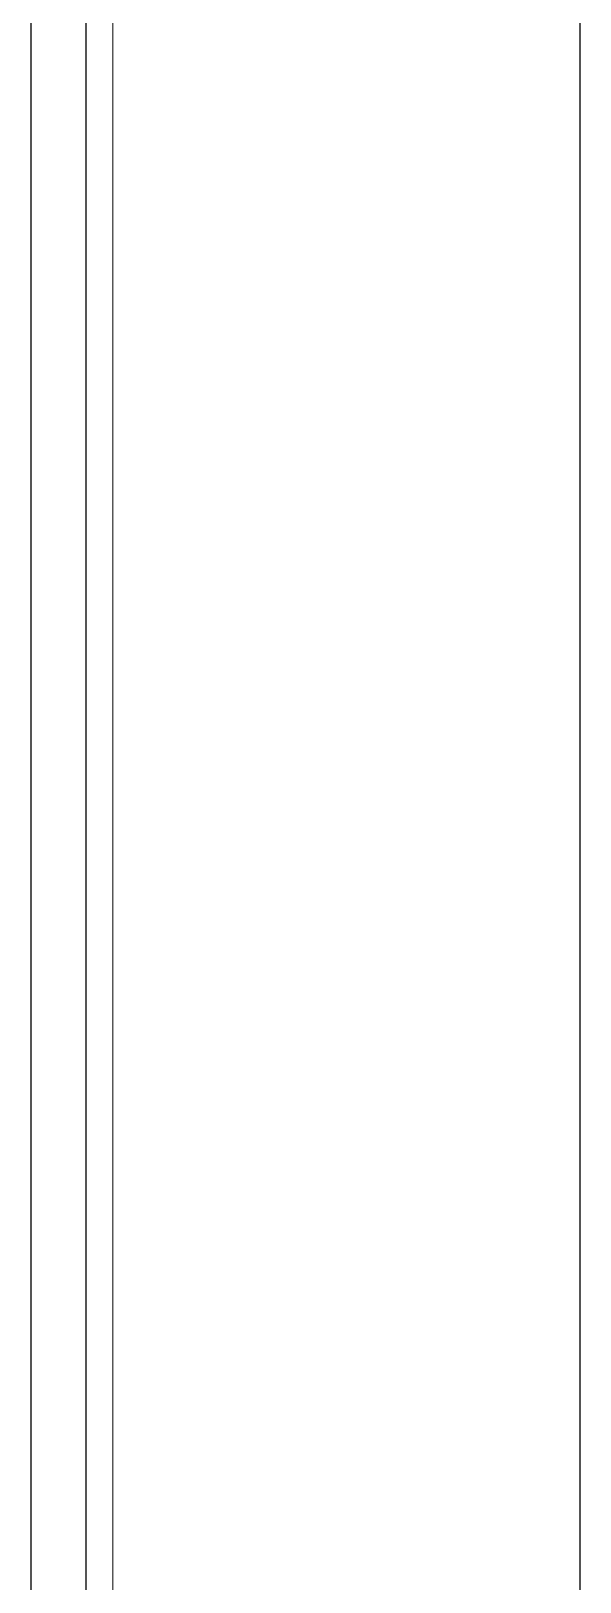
# Model space of a CAD drawing. Extents: x -32000 to 416743, y -254124 to 144214.
# Drawn here: x 255492.5 to 255542.5, y 74710.1 to 74851.6 of the extents above; entities that cross this region are included whole.
import ezdxf

# ---------------------------------------------------------------- set-up
doc = ezdxf.new("R2010")
doc.units = 0
doc.header["$LTSCALE"] = 10
for name, color, linetype in [('XFM1Q40$0$COL', 1, 'Continuous'), ('XFM1Q40$0$M-EQPM-MAU', 22, 'Continuous'), ('XFM7P40ICA$0$H12PL4$0$L40_19_MEJI', 252, 'Continuous')]:
    doc.layers.add(name, color=color, linetype=linetype)

# ---------------------------------------------------------------- blocks, each defined once
blk = doc.blocks.new('XFM1Q40$0$A$C6DF15AF1')
at = {"layer": 'XFM1Q40$0$M-EQPM-MAU'}
for p, q in [((13665.058, -13787.772, 0.249), (13590.52, -13787.772, 0.172)), ((13665.058, -13787.772, 0.249), (13590.52, -13787.772, 0.172)), ((13665.058, -13788.272, 0.749), (13590.52, -13788.272, 0.672)), ((13665.058, -13792.772, 0.249), (13590.52, -13792.772, 0.172))]:
    blk.add_line(p, q, dxfattribs=at)
blk = doc.blocks.new('XFM1Q40$0$A$C400517eb')
at = {"layer": 'XFM1Q40$0$COL', "xscale": 10.00000000000001, "yscale": 10.00000000000001, "zscale": 10.00000000000001, "rotation": 90}
blk.add_blockref('XFM1Q40$0$A$C6DF15AF1', (147014.81, -51517.22), dxfattribs=at)
blk = doc.blocks.new('XFM1Q40')
blk.add_blockref('XFM1Q40$0$A$C400517eb', (-29400, -10000))
blk = doc.blocks.new('XFM7P40ICA$0$H12PL4')
at = {"layer": 'XFM7P40ICA$0$H12PL4$0$L40_19_MEJI', "lineweight": 0}
blk.add_line((255500, 32860), (255500, 89775), dxfattribs=at)
blk = doc.blocks.new('XFM7P40ICA')
blk.add_blockref('XFM7P40ICA$0$H12PL4', (0, 0))

msp = doc.modelspace()

# ---------------------------------------------------------------- block references
for name in ['XFM7P40ICA', 'XFM1Q40']:
    msp.add_blockref(name, (0, 0))

doc.saveas('drawing.dxf')
